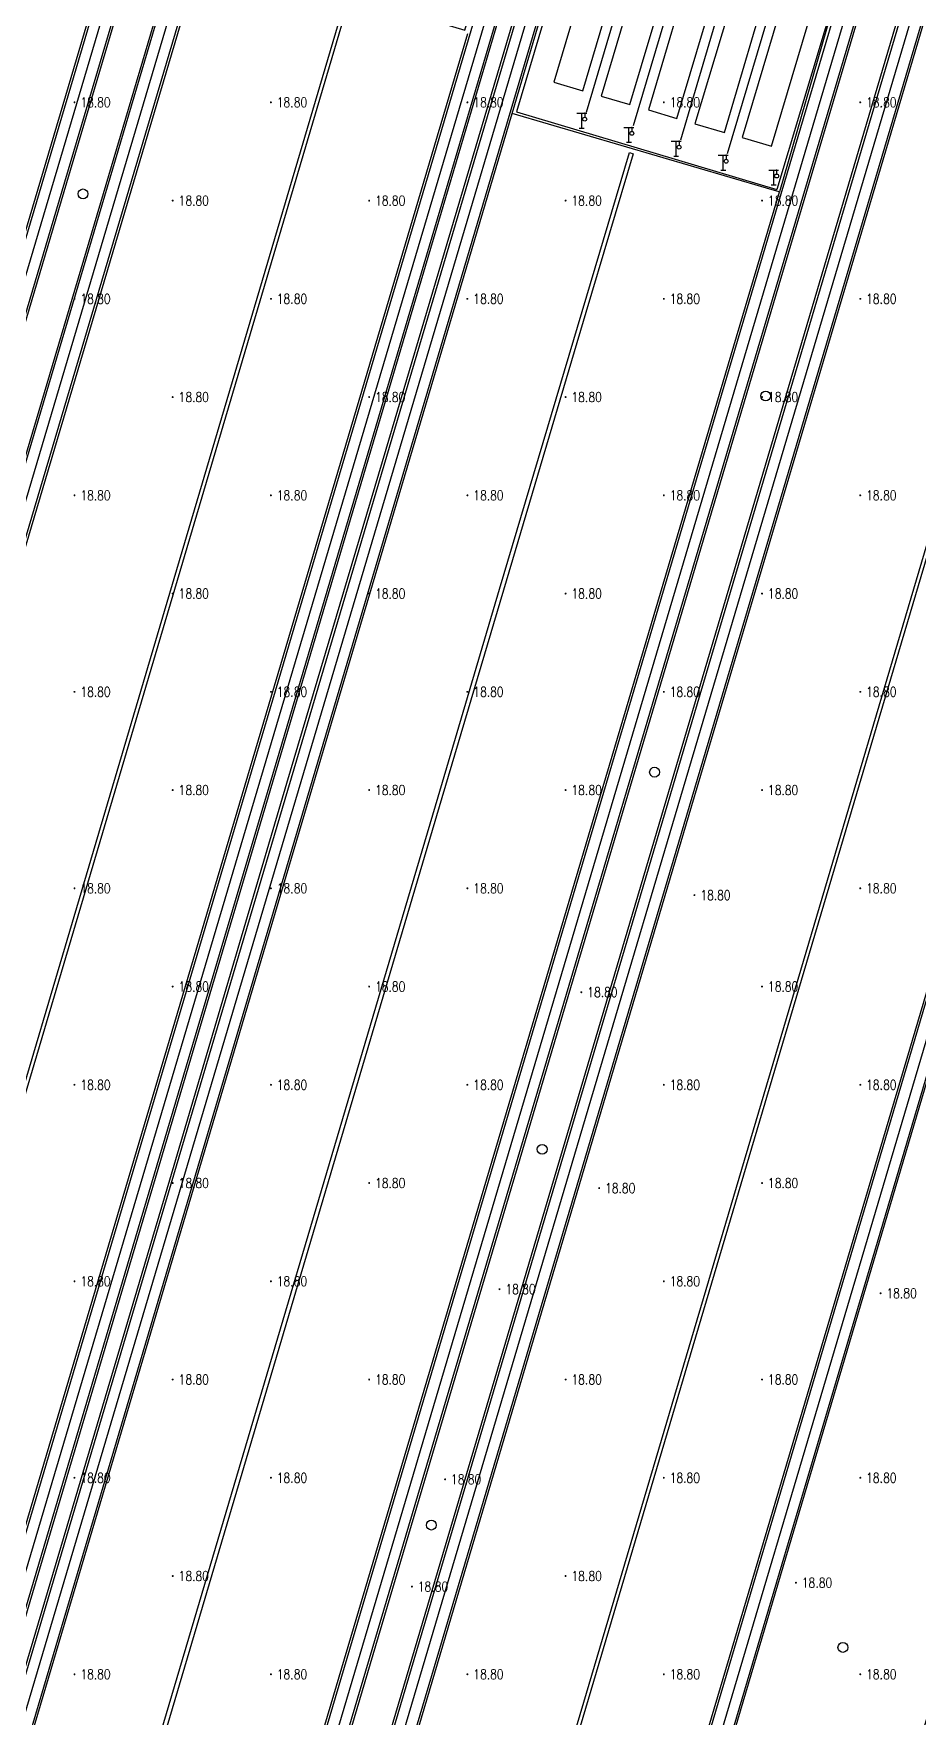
# Model space of a CAD drawing. Extents: x 404846 to 408477, y 3390929 to 3392894.
# Drawn here: x 407277.2 to 407367.3, y 3391600 to 3391771.4 of the extents above; entities that cross this region are included whole.
import ezdxf
from ezdxf.enums import TextEntityAlignment as Align

# ---------------------------------------------------------------- set-up
doc = ezdxf.new("R2010")
doc.units = 0
doc.header["$LTSCALE"] = 0.5
doc.header["$PDSIZE"] = 0.2
doc.layers.get('0').update_dxf_attribs({"linetype": 'CONTINUOUS'})
for name, color, linetype in [('3221', 6, 'CONTINUOUS'), ('DLSS', 4, 'CONTINUOUS'), ('DMTZ', 3, 'CONTINUOUS'), ('GCD', 1, 'CONTINUOUS'), ('GXYZ', 2, 'CONTINUOUS'), ('JMD', 6, 'CONTINUOUS'), ('SXSS', 5, 'CONTINUOUS'), ('ZBTZ', 3, 'CONTINUOUS')]:
    doc.layers.add(name, color=color, linetype=linetype)
doc.styles.add('HZ', font='rs.shx', dxfattribs={"width": 0.8, "bigfont": 'hztxt.shx'})
doc.linetypes.add('10421', pattern='A,2,[150,AAA.SHX,S=0.5,R=0,X=0,Y=0.5],1e-11', length=2)
doc.linetypes.add('10422', pattern='A,0.75,[150,AAA.SHX,S=0.5,R=0,X=0,Y=0.5],1.5,[177,AAA.SHX,S=1,R=0,X=0,Y=0.4],0.75', length=3)
doc.linetypes.add('1161', pattern='A,0,[149,AAA.SHX,S=0.15,R=0,X=0,Y=0],-1.6', length=1.6)
doc.linetypes.add('444', pattern='A,4.5,[145,AAA.SHX,S=1,R=0,X=0,Y=1],4.5,-0.5,[146,AAA.SHX,S=1,R=0,X=0,Y=0],-0.5', length=10)
doc.linetypes.add('447', pattern='A,8,-1,[148,AAA.SHX,S=1,R=0,X=0,Y=0],-1', length=10)

# ---------------------------------------------------------------- blocks, each defined once
blk = doc.blocks.new('gc063')
for p, q in [((-1, 3), (1, 3)), ((-0.5, 0), (0.5, 0)), ((0, 0), (0, 3)), ((0.6, 3), (0.6, 2.2))]:
    blk.add_line(p, q)
blk.add_circle((0.6, 1.8), 0.4)
blk.add_point((0.6, 3))
blk.add_point((0.6, 3))
blk = doc.blocks.new('GC200')
at = {"linetype": 'Continuous', "const_width": 0.2, "flags": 128}
blk.add_lwpolyline([(-0.1, 0, 1), (0.1, 0, 1)], format="xyb", close=True, dxfattribs=at)
blk = doc.blocks.new('gc188')
blk.add_circle((0, 0), 1)

msp = doc.modelspace()

# ---------------------------------------------------------------- linework, layer by layer
at = {"layer": '3221', "color": 6}
for points in [[(407267.879, 3391827.041, 18.936), (407262.683, 3391809.506, 18.936), (407195.338, 3391582.452, 18.722), (407148.218, 3391423.329, 18.971), (407177.942, 3391414.527, 18.971), (407225.062, 3391573.65, 18.722), (407292.406, 3391800.698, 18.936), (407297.602, 3391818.233, 18.936)], [(407303.8, 3391816.377, 18.932), (407298.633, 3391798.916, 18.932), (407231.278, 3391571.808, 18.722), (407222.971, 3391543.756, 18.87), (407184.159, 3391412.686, 18.971), (407213.883, 3391403.884, 18.971), (407252.696, 3391534.954, 18.87), (407261.001, 3391563.001, 18.722), (407323.097, 3391772.378, 18.812), (407328.359, 3391790.12, 18.896), (407333.525, 3391807.581, 18.816)], [(407217.722, 3391402.748, 18.971), (407335.51, 3391800.176, 18.825), (407336.757, 3391799.807, 18.825), (407365.227, 3391791.383, 18.825), (407247.438, 3391393.948, 18.971), (407217.722, 3391402.748, 18.971)], [(407253.652, 3391392.054, 18.971), (407367.759, 3391776.975, 18.886), (407396.218, 3391768.539, 18.886), (407397.498, 3391768.159, 18.886), (407283.391, 3391383.238, 19.062)]]:
    msp.add_polyline3d(points, close=True, dxfattribs=at)
at = {"layer": 'DMTZ', "linetype": '10421', "elevation": 19.276, "flags": 128}
msp.add_lwpolyline([(407351.797, 3391755.659), (407325.924, 3391763.255), (407332.178, 3391784.386), (407332.953, 3391784.181), (407333.862, 3391783.94), (407334.164, 3391783.729), (407334.481, 3391783.254), (407334.805, 3391782.571), (407334.851, 3391782.271), (407334.786, 3391781.978), (407330.145, 3391766.443), (407333.126, 3391765.564), (407337.942, 3391781.812), (407338.016, 3391781.961), (407338.115, 3391782.095), (407338.235, 3391782.21), (407338.374, 3391782.302), (407338.526, 3391782.368), (407338.688, 3391782.407), (407338.854, 3391782.418), (407339.1, 3391782.379), (407339.255, 3391782.318), (407339.397, 3391782.232), (407339.522, 3391782.122), (407339.625, 3391781.992), (407339.705, 3391781.845), (407339.758, 3391781.688), (407339.802, 3391781.531), (407339.803, 3391781.302), (407339.778, 3391781.116), (407334.979, 3391765.018), (407337.907, 3391764.155), (407342.735, 3391780.405), (407342.81, 3391780.556), (407342.909, 3391780.691), (407343.031, 3391780.806), (407343.17, 3391780.899), (407343.324, 3391780.966), (407343.57, 3391781.014), (407343.738, 3391781.01), (407343.903, 3391780.977), (407344.059, 3391780.916), (407344.202, 3391780.828), (407344.327, 3391780.717), (407344.432, 3391780.586), (407344.512, 3391780.439), (407344.582, 3391780.198), (407344.592, 3391780.03), (407344.586, 3391779.813), (407339.785, 3391763.602), (407342.698, 3391762.744), (407347.536, 3391779.009), (407347.615, 3391779.155), (407347.719, 3391779.286), (407347.913, 3391779.443), (407348.062, 3391779.517), (407348.222, 3391779.565), (407348.388, 3391779.584), (407348.636, 3391779.557), (407348.794, 3391779.505), (407348.941, 3391779.425), (407349.071, 3391779.321), (407349.182, 3391779.196), (407349.269, 3391779.054), (407349.33, 3391778.899), (407349.363, 3391778.736), (407349.367, 3391778.569), (407349.355, 3391778.356), (407349.32, 3391778.202), (407344.52, 3391762.207), (407347.523, 3391761.322), (407352.33, 3391777.573), (407352.407, 3391777.72), (407352.509, 3391777.851), (407352.699, 3391778.01), (407352.847, 3391778.086), (407353.005, 3391778.135), (407353.17, 3391778.156), (407353.417, 3391778.133), (407353.575, 3391778.083), (407353.789, 3391777.958), (407353.911, 3391777.845), (407354.011, 3391777.713), (407354.087, 3391777.566), (407354.137, 3391777.408), (407354.158, 3391777.243), (407354.165, 3391777.095), (407354.131, 3391776.88), (407349.32, 3391760.792), (407352.319, 3391759.908), (407357.107, 3391775.999)], dxfattribs=at)
at = {"layer": 'DMTZ', "linetype": '10422', "elevation": 18.886, "flags": 128}
msp.add_lwpolyline([(407359.23, 3391776.449), (407353.133, 3391755.263), (407353.123, 3391755.266), (407353.113, 3391755.269), (407351.797, 3391755.659)], dxfattribs=at)
at = {"layer": 'JMD', "linetype": '447', "flags": 128}
for points, elevation in [([(407269.19, 3391829.203), (407269.082, 3391825.488), (407258.633, 3391790.267), (407285.191, 3391782.392), (407295.671, 3391817.675), (407297.492, 3391820.742), (407305.274, 3391818.548), (407305.219, 3391815.303), (407294.668, 3391779.607), (407321.106, 3391771.742), (407331.62, 3391807.122), (407333.487, 3391810.081), (407334.914, 3391809.693), (407335.192, 3391808.665), (407336.916, 3391802.301), (407336.863, 3391798.759), (407326.348, 3391763.417), (407352.848, 3391755.523)], 20.68), ([(407338.038, 3391778.831), (407333.453, 3391763.359)], 20.721), ([(407338.286, 3391762.006), (407342.827, 3391777.339)], 20.721), ([(407347.615, 3391775.952), (407343.07, 3391760.546)], 20.763), ([(407347.841, 3391759.179), (407352.438, 3391774.531)], 20.804)]:
    msp.add_lwpolyline(points, dxfattribs=dict(at, elevation=elevation))
at = {"layer": 'JMD', "linetype": '444', "elevation": 20.379, "flags": 128}
msp.add_lwpolyline([(407365.34, 3391794.016), (407363.667, 3391791.409), (407352.848, 3391755.523)], dxfattribs=at)
at = {"layer": 'SXSS', "linetype": 'Continuous', "flags": 128}
for points, elevation in [([(407212.32, 3391447.345), (407227.812, 3391499.775), (407232.122, 3391514.045), (407240.69, 3391542.882), (407250.997, 3391577.811), (407255.306, 3391592.382), (407292.126, 3391716.668), (407309.302, 3391774.673), (407308.918, 3391774.787), (407291.743, 3391716.782), (407254.923, 3391592.496), (407250.613, 3391577.925), (407240.306, 3391542.996), (407231.739, 3391514.158), (407227.428, 3391499.888), (407211.937, 3391447.458), (407212.32, 3391447.345)], 18.831), ([(407290.032, 3391596.613), (407285.238, 3391580.297), (407274.532, 3391544.331), (407271.806, 3391535.157), (407262.537, 3391503.978), (407243.083, 3391438.214), (407242.699, 3391438.328), (407262.154, 3391504.091), (407271.423, 3391535.271), (407274.149, 3391544.445), (407284.855, 3391580.41), (407289.648, 3391596.726), (407318.373, 3391693.689), (407324.642, 3391714.831), (407333.041, 3391743.091), (407337.846, 3391759.266), (407338.229, 3391759.152), (407333.425, 3391742.977), (407325.025, 3391714.717), (407318.757, 3391693.575), (407290.032, 3391596.613)], 18.914)]:
    msp.add_lwpolyline(points, close=True, dxfattribs=dict(at, elevation=elevation))
for points, elevation in [([(407355.565, 3391676.973), (407379.123, 3391756.424)], 19.043), ([(407355.924, 3391676.866), (407373.301, 3391735.454), (407379.488, 3391756.316)], 19.046), ([(407305.925, 3391509.523), (407355.565, 3391676.973)], 19.048), ([(407306.288, 3391509.415), (407355.924, 3391676.866)], 19.039)]:
    msp.add_lwpolyline(points, dxfattribs=dict(at, elevation=elevation))
at = {"layer": 'ZBTZ', "linetype": '1161', "flags": 128}
for points, elevation in [([(407298.836, 3391817.868), (407299.407, 3391819.817), (407303.123, 3391818.654), (407297.38, 3391799.287), (407230.029, 3391572.178), (407221.722, 3391544.126), (407182.91, 3391413.056)], 18.882), ([(407176.948, 3391415.081), (407223.997, 3391573.965), (407291.357, 3391801.009), (407296.488, 3391818.324)], 18.891), ([(407179.19, 3391414.158), (407226.309, 3391573.28), (407293.64, 3391800.333), (407298.836, 3391817.868)], 18.891), ([(407179.058, 3391414.456), (407226.107, 3391573.34), (407293.45, 3391800.389), (407298.58, 3391817.704)], 18.891), ([(407183.2, 3391413.237), (407221.939, 3391544.061), (407230.246, 3391572.114), (407297.591, 3391799.225), (407302.665, 3391816.37)], 18.886), ([(407185.288, 3391412.619), (407223.997, 3391543.452), (407232.304, 3391571.504), (407299.683, 3391798.605), (407304.757, 3391815.751)], 18.886), ([(407212.909, 3391404.427), (407251.653, 3391535.263), (407259.958, 3391563.31), (407322.007, 3391772.625), (407327.287, 3391790.437), (407332.405, 3391807.591)], 18.852), ([(407214.986, 3391403.812), (407253.729, 3391534.648), (407262.034, 3391562.695), (407324.114, 3391772.093), (407329.37, 3391789.821), (407334.483, 3391806.971)], 18.839), ([(407215.128, 3391403.516), (407253.94, 3391534.585), (407262.245, 3391562.632), (407324.301, 3391771.998), (407329.566, 3391789.763), (407333.46, 3391802.845)], 18.859), ([(407334.274, 3391800.542), (407319.008, 3391749.051), (407313.065, 3391729.054), (407302.95, 3391695.032), (407291.026, 3391654.663), (407274.291, 3391598.238), (407262.104, 3391557.178), (407235.433, 3391467.148), (407224.037, 3391428.605), (407216.512, 3391403.058), (407215.128, 3391403.516)], 18.876), ([(407176.682, 3391414.9), (407223.801, 3391574.023), (407285.453, 3391781.926)], 18.87), ([(407251.854, 3391390.554), (407367.061, 3391779.273), (407363.309, 3391780.413), (407248.059, 3391391.676)], 18.786), ([(407185.408, 3391412.259), (407224.222, 3391543.385), (407232.529, 3391571.437), (407294.243, 3391779.43)], 18.869), ([(407260.315, 3391409.874), (407367.475, 3391771.36), (407369.028, 3391776.599)], 18.945), ([(407212.603, 3391404.169), (407251.401, 3391535.337), (407259.707, 3391563.384), (407321.39, 3391771.379)], 18.832), ([(407229.258, 3391437.124), (407257.782, 3391533.448), (407266.087, 3391561.494), (407325.924, 3391763.255)], 18.836), ([(407256.429, 3391429.078), (407284.953, 3391525.402), (407293.256, 3391553.442), (407353.123, 3391755.266)], 18.836), ([(407284.607, 3391382.878), (407393.528, 3391750.307), (407411.151, 3391745.086), (407302.229, 3391377.654)], 18.963), ([(407288.365, 3391404.717), (407320.466, 3391513.125), (407385.303, 3391731.737), (407385.429, 3391732.145), (407385.344, 3391732.169)], 18.956)]:
    msp.add_lwpolyline(points, dxfattribs=dict(at, elevation=elevation))
for points, elevation in [([(407336.541, 3391799.871), (407333.228, 3391788.678), (407327.966, 3391770.934), (407265.87, 3391561.558), (407257.565, 3391533.512), (407218.753, 3391402.442), (407216.722, 3391403.044), (407255.535, 3391534.113), (407263.84, 3391562.159), (407325.936, 3391771.536), (407331.198, 3391789.279), (407334.51, 3391800.472), (407336.541, 3391799.871)], 18.847), ([(407366.255, 3391791.078), (407362.94, 3391779.876), (407357.675, 3391762.123), (407295.582, 3391552.753), (407287.278, 3391524.713), (407248.466, 3391393.644), (407246.377, 3391394.262), (407285.189, 3391525.332), (407293.493, 3391553.372), (407355.587, 3391762.743), (407360.852, 3391780.494), (407364.166, 3391791.697), (407366.255, 3391791.078)], 18.847), ([(407368.822, 3391776.66), (407254.75, 3391392.005), (407252.676, 3391392.621), (407366.748, 3391777.275), (407368.822, 3391776.66)], 18.904), ([(407398.511, 3391767.859), (407284.404, 3391382.938), (407282.3, 3391383.561), (407396.407, 3391768.483), (407398.511, 3391767.859)], 18.956)]:
    msp.add_lwpolyline(points, close=True, dxfattribs=dict(at, elevation=elevation))

# ---------------------------------------------------------------- block references
at = {"layer": 'DLSS', "linetype": 'Continuous', "xscale": 0.5, "yscale": 0.5}
for p in [(407333.003, 3391761.766, 19.065), (407337.801, 3391760.323, 18.99), (407342.612, 3391758.916, 18.916), (407347.404, 3391757.488, 18.841), (407352.545, 3391755.981, 18.841)]:
    msp.add_blockref('gc063', p, dxfattribs=at)
at = {"layer": 'GCD', "linetype": 'Continuous'}
ref = msp.add_blockref('GC200', (407281.358, 3391764.379, 18.8), dxfattribs=dict(at, xscale=0.5, yscale=0.5, zscale=0.5))
ref.add_attrib('height', '18.80', dxfattribs={"linetype": 'Continuous', "height": 1, "style": 'HZ', "width": 0.8}).set_placement((407281.958, 3391764.379, 18.8), align=Align.MIDDLE_LEFT)
ref = msp.add_blockref('GC200', (407301.358, 3391764.379, 18.8), dxfattribs=dict(at, xscale=0.5, yscale=0.5, zscale=0.5))
ref.add_attrib('height', '18.80', dxfattribs={"linetype": 'Continuous', "height": 1, "style": 'HZ', "width": 0.8}).set_placement((407301.958, 3391764.379, 18.8), align=Align.MIDDLE_LEFT)
ref = msp.add_blockref('GC200', (407321.358, 3391764.379, 18.8), dxfattribs=dict(at, xscale=0.5, yscale=0.5, zscale=0.5))
ref.add_attrib('height', '18.80', dxfattribs={"linetype": 'Continuous', "height": 1, "style": 'HZ', "width": 0.8}).set_placement((407321.958, 3391764.379, 18.8), align=Align.MIDDLE_LEFT)
ref = msp.add_blockref('GC200', (407341.358, 3391764.379, 18.8), dxfattribs=dict(at, xscale=0.5, yscale=0.5, zscale=0.5))
ref.add_attrib('height', '18.80', dxfattribs={"linetype": 'Continuous', "height": 1, "style": 'HZ', "width": 0.8}).set_placement((407341.958, 3391764.379, 18.8), align=Align.MIDDLE_LEFT)
ref = msp.add_blockref('GC200', (407361.358, 3391764.379, 18.8), dxfattribs=dict(at, xscale=0.5, yscale=0.5, zscale=0.5))
ref.add_attrib('height', '18.80', dxfattribs={"linetype": 'Continuous', "height": 1, "style": 'HZ', "width": 0.8}).set_placement((407361.958, 3391764.379, 18.8), align=Align.MIDDLE_LEFT)
ref = msp.add_blockref('GC200', (407291.358, 3391754.379, 18.8), dxfattribs=dict(at, xscale=0.5, yscale=0.5, zscale=0.5))
ref.add_attrib('height', '18.80', dxfattribs={"linetype": 'Continuous', "height": 1, "style": 'HZ', "width": 0.8}).set_placement((407291.958, 3391754.379, 18.8), align=Align.MIDDLE_LEFT)
ref = msp.add_blockref('GC200', (407311.358, 3391754.379, 18.8), dxfattribs=dict(at, xscale=0.5, yscale=0.5, zscale=0.5))
ref.add_attrib('height', '18.80', dxfattribs={"linetype": 'Continuous', "height": 1, "style": 'HZ', "width": 0.8}).set_placement((407311.958, 3391754.379, 18.8), align=Align.MIDDLE_LEFT)
ref = msp.add_blockref('GC200', (407331.358, 3391754.379, 18.8), dxfattribs=dict(at, xscale=0.5, yscale=0.5, zscale=0.5))
ref.add_attrib('height', '18.80', dxfattribs={"linetype": 'Continuous', "height": 1, "style": 'HZ', "width": 0.8}).set_placement((407331.958, 3391754.379, 18.8), align=Align.MIDDLE_LEFT)
ref = msp.add_blockref('GC200', (407351.358, 3391754.379, 18.8), dxfattribs=dict(at, xscale=0.5, yscale=0.5, zscale=0.5))
ref.add_attrib('height', '18.80', dxfattribs={"linetype": 'Continuous', "height": 1, "style": 'HZ', "width": 0.8}).set_placement((407351.958, 3391754.379, 18.8), align=Align.MIDDLE_LEFT)
ref = msp.add_blockref('GC200', (407281.358, 3391744.379, 18.8), dxfattribs=dict(at, xscale=0.5, yscale=0.5, zscale=0.5))
ref.add_attrib('height', '18.80', dxfattribs={"linetype": 'Continuous', "height": 1, "style": 'HZ', "width": 0.8}).set_placement((407281.958, 3391744.379, 18.8), align=Align.MIDDLE_LEFT)
ref = msp.add_blockref('GC200', (407301.358, 3391744.379, 18.8), dxfattribs=dict(at, xscale=0.5, yscale=0.5, zscale=0.5))
ref.add_attrib('height', '18.80', dxfattribs={"linetype": 'Continuous', "height": 1, "style": 'HZ', "width": 0.8}).set_placement((407301.958, 3391744.379, 18.8), align=Align.MIDDLE_LEFT)
ref = msp.add_blockref('GC200', (407321.358, 3391744.379, 18.8), dxfattribs=dict(at, xscale=0.5, yscale=0.5, zscale=0.5))
ref.add_attrib('height', '18.80', dxfattribs={"linetype": 'Continuous', "height": 1, "style": 'HZ', "width": 0.8}).set_placement((407321.958, 3391744.379, 18.8), align=Align.MIDDLE_LEFT)
ref = msp.add_blockref('GC200', (407341.358, 3391744.379, 18.8), dxfattribs=dict(at, xscale=0.5, yscale=0.5, zscale=0.5))
ref.add_attrib('height', '18.80', dxfattribs={"linetype": 'Continuous', "height": 1, "style": 'HZ', "width": 0.8}).set_placement((407341.958, 3391744.379, 18.8), align=Align.MIDDLE_LEFT)
ref = msp.add_blockref('GC200', (407361.358, 3391744.379, 18.8), dxfattribs=dict(at, xscale=0.5, yscale=0.5, zscale=0.5))
ref.add_attrib('height', '18.80', dxfattribs={"linetype": 'Continuous', "height": 1, "style": 'HZ', "width": 0.8}).set_placement((407361.958, 3391744.379, 18.8), align=Align.MIDDLE_LEFT)
ref = msp.add_blockref('GC200', (407291.358, 3391734.379, 18.8), dxfattribs=dict(at, xscale=0.5, yscale=0.5, zscale=0.5))
ref.add_attrib('height', '18.80', dxfattribs={"linetype": 'Continuous', "height": 1, "style": 'HZ', "width": 0.8}).set_placement((407291.958, 3391734.379, 18.8), align=Align.MIDDLE_LEFT)
ref = msp.add_blockref('GC200', (407311.358, 3391734.379, 18.8), dxfattribs=dict(at, xscale=0.5, yscale=0.5, zscale=0.5))
ref.add_attrib('height', '18.80', dxfattribs={"linetype": 'Continuous', "height": 1, "style": 'HZ', "width": 0.8}).set_placement((407311.958, 3391734.379, 18.8), align=Align.MIDDLE_LEFT)
ref = msp.add_blockref('GC200', (407331.358, 3391734.379, 18.8), dxfattribs=dict(at, xscale=0.5, yscale=0.5, zscale=0.5))
ref.add_attrib('height', '18.80', dxfattribs={"linetype": 'Continuous', "height": 1, "style": 'HZ', "width": 0.8}).set_placement((407331.958, 3391734.379, 18.8), align=Align.MIDDLE_LEFT)
ref = msp.add_blockref('GC200', (407351.358, 3391734.379, 18.8), dxfattribs=dict(at, xscale=0.5, yscale=0.5, zscale=0.5))
ref.add_attrib('height', '18.80', dxfattribs={"linetype": 'Continuous', "height": 1, "style": 'HZ', "width": 0.8}).set_placement((407351.958, 3391734.379, 18.8), align=Align.MIDDLE_LEFT)
ref = msp.add_blockref('GC200', (407281.358, 3391724.379, 18.8), dxfattribs=dict(at, xscale=0.5, yscale=0.5, zscale=0.5))
ref.add_attrib('height', '18.80', dxfattribs={"linetype": 'Continuous', "height": 1, "style": 'HZ', "width": 0.8}).set_placement((407281.958, 3391724.379, 18.8), align=Align.MIDDLE_LEFT)
ref = msp.add_blockref('GC200', (407301.358, 3391724.379, 18.8), dxfattribs=dict(at, xscale=0.5, yscale=0.5, zscale=0.5))
ref.add_attrib('height', '18.80', dxfattribs={"linetype": 'Continuous', "height": 1, "style": 'HZ', "width": 0.8}).set_placement((407301.958, 3391724.379, 18.8), align=Align.MIDDLE_LEFT)
ref = msp.add_blockref('GC200', (407321.358, 3391724.379, 18.8), dxfattribs=dict(at, xscale=0.5, yscale=0.5, zscale=0.5))
ref.add_attrib('height', '18.80', dxfattribs={"linetype": 'Continuous', "height": 1, "style": 'HZ', "width": 0.8}).set_placement((407321.958, 3391724.379, 18.8), align=Align.MIDDLE_LEFT)
ref = msp.add_blockref('GC200', (407341.358, 3391724.379, 18.8), dxfattribs=dict(at, xscale=0.5, yscale=0.5, zscale=0.5))
ref.add_attrib('height', '18.80', dxfattribs={"linetype": 'Continuous', "height": 1, "style": 'HZ', "width": 0.8}).set_placement((407341.958, 3391724.379, 18.8), align=Align.MIDDLE_LEFT)
ref = msp.add_blockref('GC200', (407361.358, 3391724.379, 18.8), dxfattribs=dict(at, xscale=0.5, yscale=0.5, zscale=0.5))
ref.add_attrib('height', '18.80', dxfattribs={"linetype": 'Continuous', "height": 1, "style": 'HZ', "width": 0.8}).set_placement((407361.958, 3391724.379, 18.8), align=Align.MIDDLE_LEFT)
ref = msp.add_blockref('GC200', (407291.358, 3391714.379, 18.8), dxfattribs=dict(at, xscale=0.5, yscale=0.5, zscale=0.5))
ref.add_attrib('height', '18.80', dxfattribs={"linetype": 'Continuous', "height": 1, "style": 'HZ', "width": 0.8}).set_placement((407291.958, 3391714.379, 18.8), align=Align.MIDDLE_LEFT)
ref = msp.add_blockref('GC200', (407311.358, 3391714.379, 18.8), dxfattribs=dict(at, xscale=0.5, yscale=0.5, zscale=0.5))
ref.add_attrib('height', '18.80', dxfattribs={"linetype": 'Continuous', "height": 1, "style": 'HZ', "width": 0.8}).set_placement((407311.958, 3391714.379, 18.8), align=Align.MIDDLE_LEFT)
ref = msp.add_blockref('GC200', (407331.358, 3391714.379, 18.8), dxfattribs=dict(at, xscale=0.5, yscale=0.5, zscale=0.5))
ref.add_attrib('height', '18.80', dxfattribs={"linetype": 'Continuous', "height": 1, "style": 'HZ', "width": 0.8}).set_placement((407331.958, 3391714.379, 18.8), align=Align.MIDDLE_LEFT)
ref = msp.add_blockref('GC200', (407351.358, 3391714.379, 18.8), dxfattribs=dict(at, xscale=0.5, yscale=0.5, zscale=0.5))
ref.add_attrib('height', '18.80', dxfattribs={"linetype": 'Continuous', "height": 1, "style": 'HZ', "width": 0.8}).set_placement((407351.958, 3391714.379, 18.8), align=Align.MIDDLE_LEFT)
ref = msp.add_blockref('GC200', (407281.358, 3391704.379, 18.8), dxfattribs=dict(at, xscale=0.5, yscale=0.5, zscale=0.5))
ref.add_attrib('height', '18.80', dxfattribs={"linetype": 'Continuous', "height": 1, "style": 'HZ', "width": 0.8}).set_placement((407281.958, 3391704.379, 18.8), align=Align.MIDDLE_LEFT)
ref = msp.add_blockref('GC200', (407301.358, 3391704.379, 18.8), dxfattribs=dict(at, xscale=0.5, yscale=0.5, zscale=0.5))
ref.add_attrib('height', '18.80', dxfattribs={"linetype": 'Continuous', "height": 1, "style": 'HZ', "width": 0.8}).set_placement((407301.958, 3391704.379, 18.8), align=Align.MIDDLE_LEFT)
ref = msp.add_blockref('GC200', (407321.358, 3391704.379, 18.8), dxfattribs=dict(at, xscale=0.5, yscale=0.5, zscale=0.5))
ref.add_attrib('height', '18.80', dxfattribs={"linetype": 'Continuous', "height": 1, "style": 'HZ', "width": 0.8}).set_placement((407321.958, 3391704.379, 18.8), align=Align.MIDDLE_LEFT)
ref = msp.add_blockref('GC200', (407341.358, 3391704.379, 18.8), dxfattribs=dict(at, xscale=0.5, yscale=0.5, zscale=0.5))
ref.add_attrib('height', '18.80', dxfattribs={"linetype": 'Continuous', "height": 1, "style": 'HZ', "width": 0.8}).set_placement((407341.958, 3391704.379, 18.8), align=Align.MIDDLE_LEFT)
ref = msp.add_blockref('GC200', (407361.358, 3391704.379, 18.8), dxfattribs=dict(at, xscale=0.5, yscale=0.5, zscale=0.5))
ref.add_attrib('height', '18.80', dxfattribs={"linetype": 'Continuous', "height": 1, "style": 'HZ', "width": 0.8}).set_placement((407361.958, 3391704.379, 18.8), align=Align.MIDDLE_LEFT)
ref = msp.add_blockref('GC200', (407291.358, 3391694.379, 18.8), dxfattribs=dict(at, xscale=0.5, yscale=0.5, zscale=0.5))
ref.add_attrib('height', '18.80', dxfattribs={"linetype": 'Continuous', "height": 1, "style": 'HZ', "width": 0.8}).set_placement((407291.958, 3391694.379, 18.8), align=Align.MIDDLE_LEFT)
ref = msp.add_blockref('GC200', (407311.358, 3391694.379, 18.8), dxfattribs=dict(at, xscale=0.5, yscale=0.5, zscale=0.5))
ref.add_attrib('height', '18.80', dxfattribs={"linetype": 'Continuous', "height": 1, "style": 'HZ', "width": 0.8}).set_placement((407311.958, 3391694.379, 18.8), align=Align.MIDDLE_LEFT)
ref = msp.add_blockref('GC200', (407331.358, 3391694.379, 18.8), dxfattribs=dict(at, xscale=0.5, yscale=0.5, zscale=0.5))
ref.add_attrib('height', '18.80', dxfattribs={"linetype": 'Continuous', "height": 1, "style": 'HZ', "width": 0.8}).set_placement((407331.958, 3391694.379, 18.8), align=Align.MIDDLE_LEFT)
ref = msp.add_blockref('GC200', (407351.358, 3391694.379, 18.8), dxfattribs=dict(at, xscale=0.5, yscale=0.5, zscale=0.5))
ref.add_attrib('height', '18.80', dxfattribs={"linetype": 'Continuous', "height": 1, "style": 'HZ', "width": 0.8}).set_placement((407351.958, 3391694.379, 18.8), align=Align.MIDDLE_LEFT)
ref = msp.add_blockref('GC200', (407281.358, 3391684.379, 18.8), dxfattribs=dict(at, xscale=0.5, yscale=0.5, zscale=0.5))
ref.add_attrib('height', '18.80', dxfattribs={"linetype": 'Continuous', "height": 1, "style": 'HZ', "width": 0.8}).set_placement((407281.958, 3391684.379, 18.8), align=Align.MIDDLE_LEFT)
ref = msp.add_blockref('GC200', (407301.358, 3391684.379, 18.8), dxfattribs=dict(at, xscale=0.5, yscale=0.5, zscale=0.5))
ref.add_attrib('height', '18.80', dxfattribs={"linetype": 'Continuous', "height": 1, "style": 'HZ', "width": 0.8}).set_placement((407301.958, 3391684.379, 18.8), align=Align.MIDDLE_LEFT)
ref = msp.add_blockref('GC200', (407321.358, 3391684.379, 18.8), dxfattribs=dict(at, xscale=0.5, yscale=0.5, zscale=0.5))
ref.add_attrib('height', '18.80', dxfattribs={"linetype": 'Continuous', "height": 1, "style": 'HZ', "width": 0.8}).set_placement((407321.958, 3391684.379, 18.8), align=Align.MIDDLE_LEFT)
ref = msp.add_blockref('GC200', (407344.475, 3391683.685, 18.8), dxfattribs=dict(at, xscale=0.5, yscale=0.5, zscale=0.5))
ref.add_attrib('height', '18.80', dxfattribs={"linetype": 'Continuous', "height": 1, "style": 'HZ', "width": 0.8}).set_placement((407345.075, 3391683.685, 18.8), align=Align.MIDDLE_LEFT)
ref = msp.add_blockref('GC200', (407361.358, 3391684.379, 18.8), dxfattribs=dict(at, xscale=0.5, yscale=0.5, zscale=0.5))
ref.add_attrib('height', '18.80', dxfattribs={"linetype": 'Continuous', "height": 1, "style": 'HZ', "width": 0.8}).set_placement((407361.958, 3391684.379, 18.8), align=Align.MIDDLE_LEFT)
ref = msp.add_blockref('GC200', (407291.358, 3391674.379, 18.8), dxfattribs=dict(at, xscale=0.5, yscale=0.5, zscale=0.5))
ref.add_attrib('height', '18.80', dxfattribs={"linetype": 'Continuous', "height": 1, "style": 'HZ', "width": 0.8}).set_placement((407291.958, 3391674.379, 18.8), align=Align.MIDDLE_LEFT)
ref = msp.add_blockref('GC200', (407311.358, 3391674.379, 18.8), dxfattribs=dict(at, xscale=0.5, yscale=0.5, zscale=0.5))
ref.add_attrib('height', '18.80', dxfattribs={"linetype": 'Continuous', "height": 1, "style": 'HZ', "width": 0.8}).set_placement((407311.958, 3391674.379, 18.8), align=Align.MIDDLE_LEFT)
ref = msp.add_blockref('GC200', (407332.962, 3391673.804, 18.8), dxfattribs=dict(at, xscale=0.5, yscale=0.5, zscale=0.5))
ref.add_attrib('height', '18.80', dxfattribs={"linetype": 'Continuous', "height": 1, "style": 'HZ', "width": 0.8}).set_placement((407333.562, 3391673.804, 18.8), align=Align.MIDDLE_LEFT)
ref = msp.add_blockref('GC200', (407351.358, 3391674.379, 18.8), dxfattribs=dict(at, xscale=0.5, yscale=0.5, zscale=0.5))
ref.add_attrib('height', '18.80', dxfattribs={"linetype": 'Continuous', "height": 1, "style": 'HZ', "width": 0.8}).set_placement((407351.958, 3391674.379, 18.8), align=Align.MIDDLE_LEFT)
ref = msp.add_blockref('GC200', (407281.358, 3391664.379, 18.8), dxfattribs=dict(at, xscale=0.5, yscale=0.5, zscale=0.5))
ref.add_attrib('height', '18.80', dxfattribs={"linetype": 'Continuous', "height": 1, "style": 'HZ', "width": 0.8}).set_placement((407281.958, 3391664.379, 18.8), align=Align.MIDDLE_LEFT)
ref = msp.add_blockref('GC200', (407301.358, 3391664.379, 18.8), dxfattribs=dict(at, xscale=0.5, yscale=0.5, zscale=0.5))
ref.add_attrib('height', '18.80', dxfattribs={"linetype": 'Continuous', "height": 1, "style": 'HZ', "width": 0.8}).set_placement((407301.958, 3391664.379, 18.8), align=Align.MIDDLE_LEFT)
ref = msp.add_blockref('GC200', (407321.358, 3391664.379, 18.8), dxfattribs=dict(at, xscale=0.5, yscale=0.5, zscale=0.5))
ref.add_attrib('height', '18.80', dxfattribs={"linetype": 'Continuous', "height": 1, "style": 'HZ', "width": 0.8}).set_placement((407321.958, 3391664.379, 18.8), align=Align.MIDDLE_LEFT)
ref = msp.add_blockref('GC200', (407341.358, 3391664.379, 18.8), dxfattribs=dict(at, xscale=0.5, yscale=0.5, zscale=0.5))
ref.add_attrib('height', '18.80', dxfattribs={"linetype": 'Continuous', "height": 1, "style": 'HZ', "width": 0.8}).set_placement((407341.958, 3391664.379, 18.8), align=Align.MIDDLE_LEFT)
ref = msp.add_blockref('GC200', (407361.358, 3391664.379, 18.8), dxfattribs=dict(at, xscale=0.5, yscale=0.5, zscale=0.5))
ref.add_attrib('height', '18.80', dxfattribs={"linetype": 'Continuous', "height": 1, "style": 'HZ', "width": 0.8}).set_placement((407361.958, 3391664.379, 18.8), align=Align.MIDDLE_LEFT)
ref = msp.add_blockref('GC200', (407291.358, 3391654.379, 18.8), dxfattribs=dict(at, xscale=0.5, yscale=0.5, zscale=0.5))
ref.add_attrib('height', '18.80', dxfattribs={"linetype": 'Continuous', "height": 1, "style": 'HZ', "width": 0.8}).set_placement((407291.958, 3391654.379, 18.8), align=Align.MIDDLE_LEFT)
ref = msp.add_blockref('GC200', (407311.358, 3391654.379, 18.8), dxfattribs=dict(at, xscale=0.5, yscale=0.5, zscale=0.5))
ref.add_attrib('height', '18.80', dxfattribs={"linetype": 'Continuous', "height": 1, "style": 'HZ', "width": 0.8}).set_placement((407311.958, 3391654.379, 18.8), align=Align.MIDDLE_LEFT)
ref = msp.add_blockref('GC200', (407334.775, 3391653.86, 18.8), dxfattribs=dict(at, xscale=0.5, yscale=0.5, zscale=0.5))
ref.add_attrib('height', '18.80', dxfattribs={"linetype": 'Continuous', "height": 1, "style": 'HZ', "width": 0.8}).set_placement((407335.375, 3391653.86, 18.8), align=Align.MIDDLE_LEFT)
ref = msp.add_blockref('GC200', (407351.358, 3391654.379, 18.8), dxfattribs=dict(at, xscale=0.5, yscale=0.5, zscale=0.5))
ref.add_attrib('height', '18.80', dxfattribs={"linetype": 'Continuous', "height": 1, "style": 'HZ', "width": 0.8}).set_placement((407351.958, 3391654.379, 18.8), align=Align.MIDDLE_LEFT)
ref = msp.add_blockref('GC200', (407281.358, 3391644.379, 18.8), dxfattribs=dict(at, xscale=0.5, yscale=0.5, zscale=0.5))
ref.add_attrib('height', '18.80', dxfattribs={"linetype": 'Continuous', "height": 1, "style": 'HZ', "width": 0.8}).set_placement((407281.958, 3391644.379, 18.8), align=Align.MIDDLE_LEFT)
ref = msp.add_blockref('GC200', (407301.358, 3391644.379, 18.8), dxfattribs=dict(at, xscale=0.5, yscale=0.5, zscale=0.5))
ref.add_attrib('height', '18.80', dxfattribs={"linetype": 'Continuous', "height": 1, "style": 'HZ', "width": 0.8}).set_placement((407301.958, 3391644.379, 18.8), align=Align.MIDDLE_LEFT)
ref = msp.add_blockref('GC200', (407341.358, 3391644.379, 18.8), dxfattribs=dict(at, xscale=0.5, yscale=0.5, zscale=0.5))
ref.add_attrib('height', '18.80', dxfattribs={"linetype": 'Continuous', "height": 1, "style": 'HZ', "width": 0.8}).set_placement((407341.958, 3391644.379, 18.8), align=Align.MIDDLE_LEFT)
ref = msp.add_blockref('GC200', (407324.627, 3391643.574, 18.8), dxfattribs=dict(at, xscale=0.5, yscale=0.5, zscale=0.5))
ref.add_attrib('height', '18.80', dxfattribs={"linetype": 'Continuous', "height": 1, "style": 'HZ', "width": 0.8}).set_placement((407325.227, 3391643.574, 18.8), align=Align.MIDDLE_LEFT)
ref = msp.add_blockref('GC200', (407363.422, 3391643.162, 18.8), dxfattribs=dict(at, xscale=0.5, yscale=0.5, zscale=0.5))
ref.add_attrib('height', '18.80', dxfattribs={"linetype": 'Continuous', "height": 1, "style": 'HZ', "width": 0.8}).set_placement((407364.022, 3391643.162, 18.8), align=Align.MIDDLE_LEFT)
ref = msp.add_blockref('GC200', (407291.358, 3391634.379, 18.8), dxfattribs=dict(at, xscale=0.5, yscale=0.5, zscale=0.5))
ref.add_attrib('height', '18.80', dxfattribs={"linetype": 'Continuous', "height": 1, "style": 'HZ', "width": 0.8}).set_placement((407291.958, 3391634.379, 18.8), align=Align.MIDDLE_LEFT)
ref = msp.add_blockref('GC200', (407311.358, 3391634.379, 18.8), dxfattribs=dict(at, xscale=0.5, yscale=0.5, zscale=0.5))
ref.add_attrib('height', '18.80', dxfattribs={"linetype": 'Continuous', "height": 1, "style": 'HZ', "width": 0.8}).set_placement((407311.958, 3391634.379, 18.8), align=Align.MIDDLE_LEFT)
ref = msp.add_blockref('GC200', (407331.358, 3391634.379, 18.8), dxfattribs=dict(at, xscale=0.5, yscale=0.5, zscale=0.5))
ref.add_attrib('height', '18.80', dxfattribs={"linetype": 'Continuous', "height": 1, "style": 'HZ', "width": 0.8}).set_placement((407331.958, 3391634.379, 18.8), align=Align.MIDDLE_LEFT)
ref = msp.add_blockref('GC200', (407351.358, 3391634.379, 18.8), dxfattribs=dict(at, xscale=0.5, yscale=0.5, zscale=0.5))
ref.add_attrib('height', '18.80', dxfattribs={"linetype": 'Continuous', "height": 1, "style": 'HZ', "width": 0.8}).set_placement((407351.958, 3391634.379, 18.8), align=Align.MIDDLE_LEFT)
ref = msp.add_blockref('GC200', (407281.358, 3391624.379, 18.8), dxfattribs=dict(at, xscale=0.5, yscale=0.5, zscale=0.5))
ref.add_attrib('height', '18.80', dxfattribs={"linetype": 'Continuous', "height": 1, "style": 'HZ', "width": 0.8}).set_placement((407281.958, 3391624.379, 18.8), align=Align.MIDDLE_LEFT)
ref = msp.add_blockref('GC200', (407301.358, 3391624.379, 18.8), dxfattribs=dict(at, xscale=0.5, yscale=0.5, zscale=0.5))
ref.add_attrib('height', '18.80', dxfattribs={"linetype": 'Continuous', "height": 1, "style": 'HZ', "width": 0.8}).set_placement((407301.958, 3391624.379, 18.8), align=Align.MIDDLE_LEFT)
ref = msp.add_blockref('GC200', (407319.086, 3391624.223, 18.8), dxfattribs=dict(at, xscale=0.5, yscale=0.5, zscale=0.5))
ref.add_attrib('height', '18.80', dxfattribs={"linetype": 'Continuous', "height": 1, "style": 'HZ', "width": 0.8}).set_placement((407319.686, 3391624.223, 18.8), align=Align.MIDDLE_LEFT)
ref = msp.add_blockref('GC200', (407341.358, 3391624.379, 18.8), dxfattribs=dict(at, xscale=0.5, yscale=0.5, zscale=0.5))
ref.add_attrib('height', '18.80', dxfattribs={"linetype": 'Continuous', "height": 1, "style": 'HZ', "width": 0.8}).set_placement((407341.958, 3391624.379, 18.8), align=Align.MIDDLE_LEFT)
ref = msp.add_blockref('GC200', (407361.358, 3391624.379, 18.8), dxfattribs=dict(at, xscale=0.5, yscale=0.5, zscale=0.5))
ref.add_attrib('height', '18.80', dxfattribs={"linetype": 'Continuous', "height": 1, "style": 'HZ', "width": 0.8}).set_placement((407361.958, 3391624.379, 18.8), align=Align.MIDDLE_LEFT)
ref = msp.add_blockref('GC200', (407291.358, 3391614.379, 18.8), dxfattribs=dict(at, xscale=0.5, yscale=0.5, zscale=0.5))
ref.add_attrib('height', '18.80', dxfattribs={"linetype": 'Continuous', "height": 1, "style": 'HZ', "width": 0.8}).set_placement((407291.958, 3391614.379, 18.8), align=Align.MIDDLE_LEFT)
ref = msp.add_blockref('GC200', (407331.358, 3391614.379, 18.8), dxfattribs=dict(at, xscale=0.5, yscale=0.5, zscale=0.5))
ref.add_attrib('height', '18.80', dxfattribs={"linetype": 'Continuous', "height": 1, "style": 'HZ', "width": 0.8}).set_placement((407331.958, 3391614.379, 18.8), align=Align.MIDDLE_LEFT)
ref = msp.add_blockref('GC200', (407354.809, 3391613.699, 18.8), dxfattribs=dict(at, xscale=0.5, yscale=0.5, zscale=0.5))
ref.add_attrib('height', '18.80', dxfattribs={"linetype": 'Continuous', "height": 1, "style": 'HZ', "width": 0.8}).set_placement((407355.409, 3391613.699, 18.8), align=Align.MIDDLE_LEFT)
ref = msp.add_blockref('GC200', (407315.714, 3391613.303, 18.8), dxfattribs=dict(at, xscale=0.5, yscale=0.5, zscale=0.5))
ref.add_attrib('height', '18.80', dxfattribs={"linetype": 'Continuous', "height": 1, "style": 'HZ', "width": 0.8}).set_placement((407316.314, 3391613.303, 18.8), align=Align.MIDDLE_LEFT)
ref = msp.add_blockref('GC200', (407281.358, 3391604.379, 18.8), dxfattribs=dict(at, xscale=0.5, yscale=0.5, zscale=0.5))
ref.add_attrib('height', '18.80', dxfattribs={"linetype": 'Continuous', "height": 1, "style": 'HZ', "width": 0.8}).set_placement((407281.958, 3391604.379, 18.8), align=Align.MIDDLE_LEFT)
ref = msp.add_blockref('GC200', (407301.358, 3391604.379, 18.8), dxfattribs=dict(at, xscale=0.5, yscale=0.5, zscale=0.5))
ref.add_attrib('height', '18.80', dxfattribs={"linetype": 'Continuous', "height": 1, "style": 'HZ', "width": 0.8}).set_placement((407301.958, 3391604.379, 18.8), align=Align.MIDDLE_LEFT)
ref = msp.add_blockref('GC200', (407321.358, 3391604.379, 18.8), dxfattribs=dict(at, xscale=0.5, yscale=0.5, zscale=0.5))
ref.add_attrib('height', '18.80', dxfattribs={"linetype": 'Continuous', "height": 1, "style": 'HZ', "width": 0.8}).set_placement((407321.958, 3391604.379, 18.8), align=Align.MIDDLE_LEFT)
ref = msp.add_blockref('GC200', (407341.358, 3391604.379, 18.8), dxfattribs=dict(at, xscale=0.5, yscale=0.5, zscale=0.5))
ref.add_attrib('height', '18.80', dxfattribs={"linetype": 'Continuous', "height": 1, "style": 'HZ', "width": 0.8}).set_placement((407341.958, 3391604.379, 18.8), align=Align.MIDDLE_LEFT)
ref = msp.add_blockref('GC200', (407361.358, 3391604.379, 18.8), dxfattribs=dict(at, xscale=0.5, yscale=0.5, zscale=0.5))
ref.add_attrib('height', '18.80', dxfattribs={"linetype": 'Continuous', "height": 1, "style": 'HZ', "width": 0.8}).set_placement((407361.958, 3391604.379, 18.8), align=Align.MIDDLE_LEFT)
at = {"layer": 'GXYZ', "linetype": 'Continuous', "xscale": 0.5, "yscale": 0.5}
for p in [(407282.233, 3391755.063, 18.792), (407351.734, 3391734.49, 18.781), (407340.411, 3391696.201, 18.925), (407328.974, 3391657.814, 18.945), (407317.694, 3391619.559, 18.723), (407359.586, 3391607.109, 18.723)]:
    msp.add_blockref('gc188', p, dxfattribs=at)

doc.saveas('drawing.dxf')
